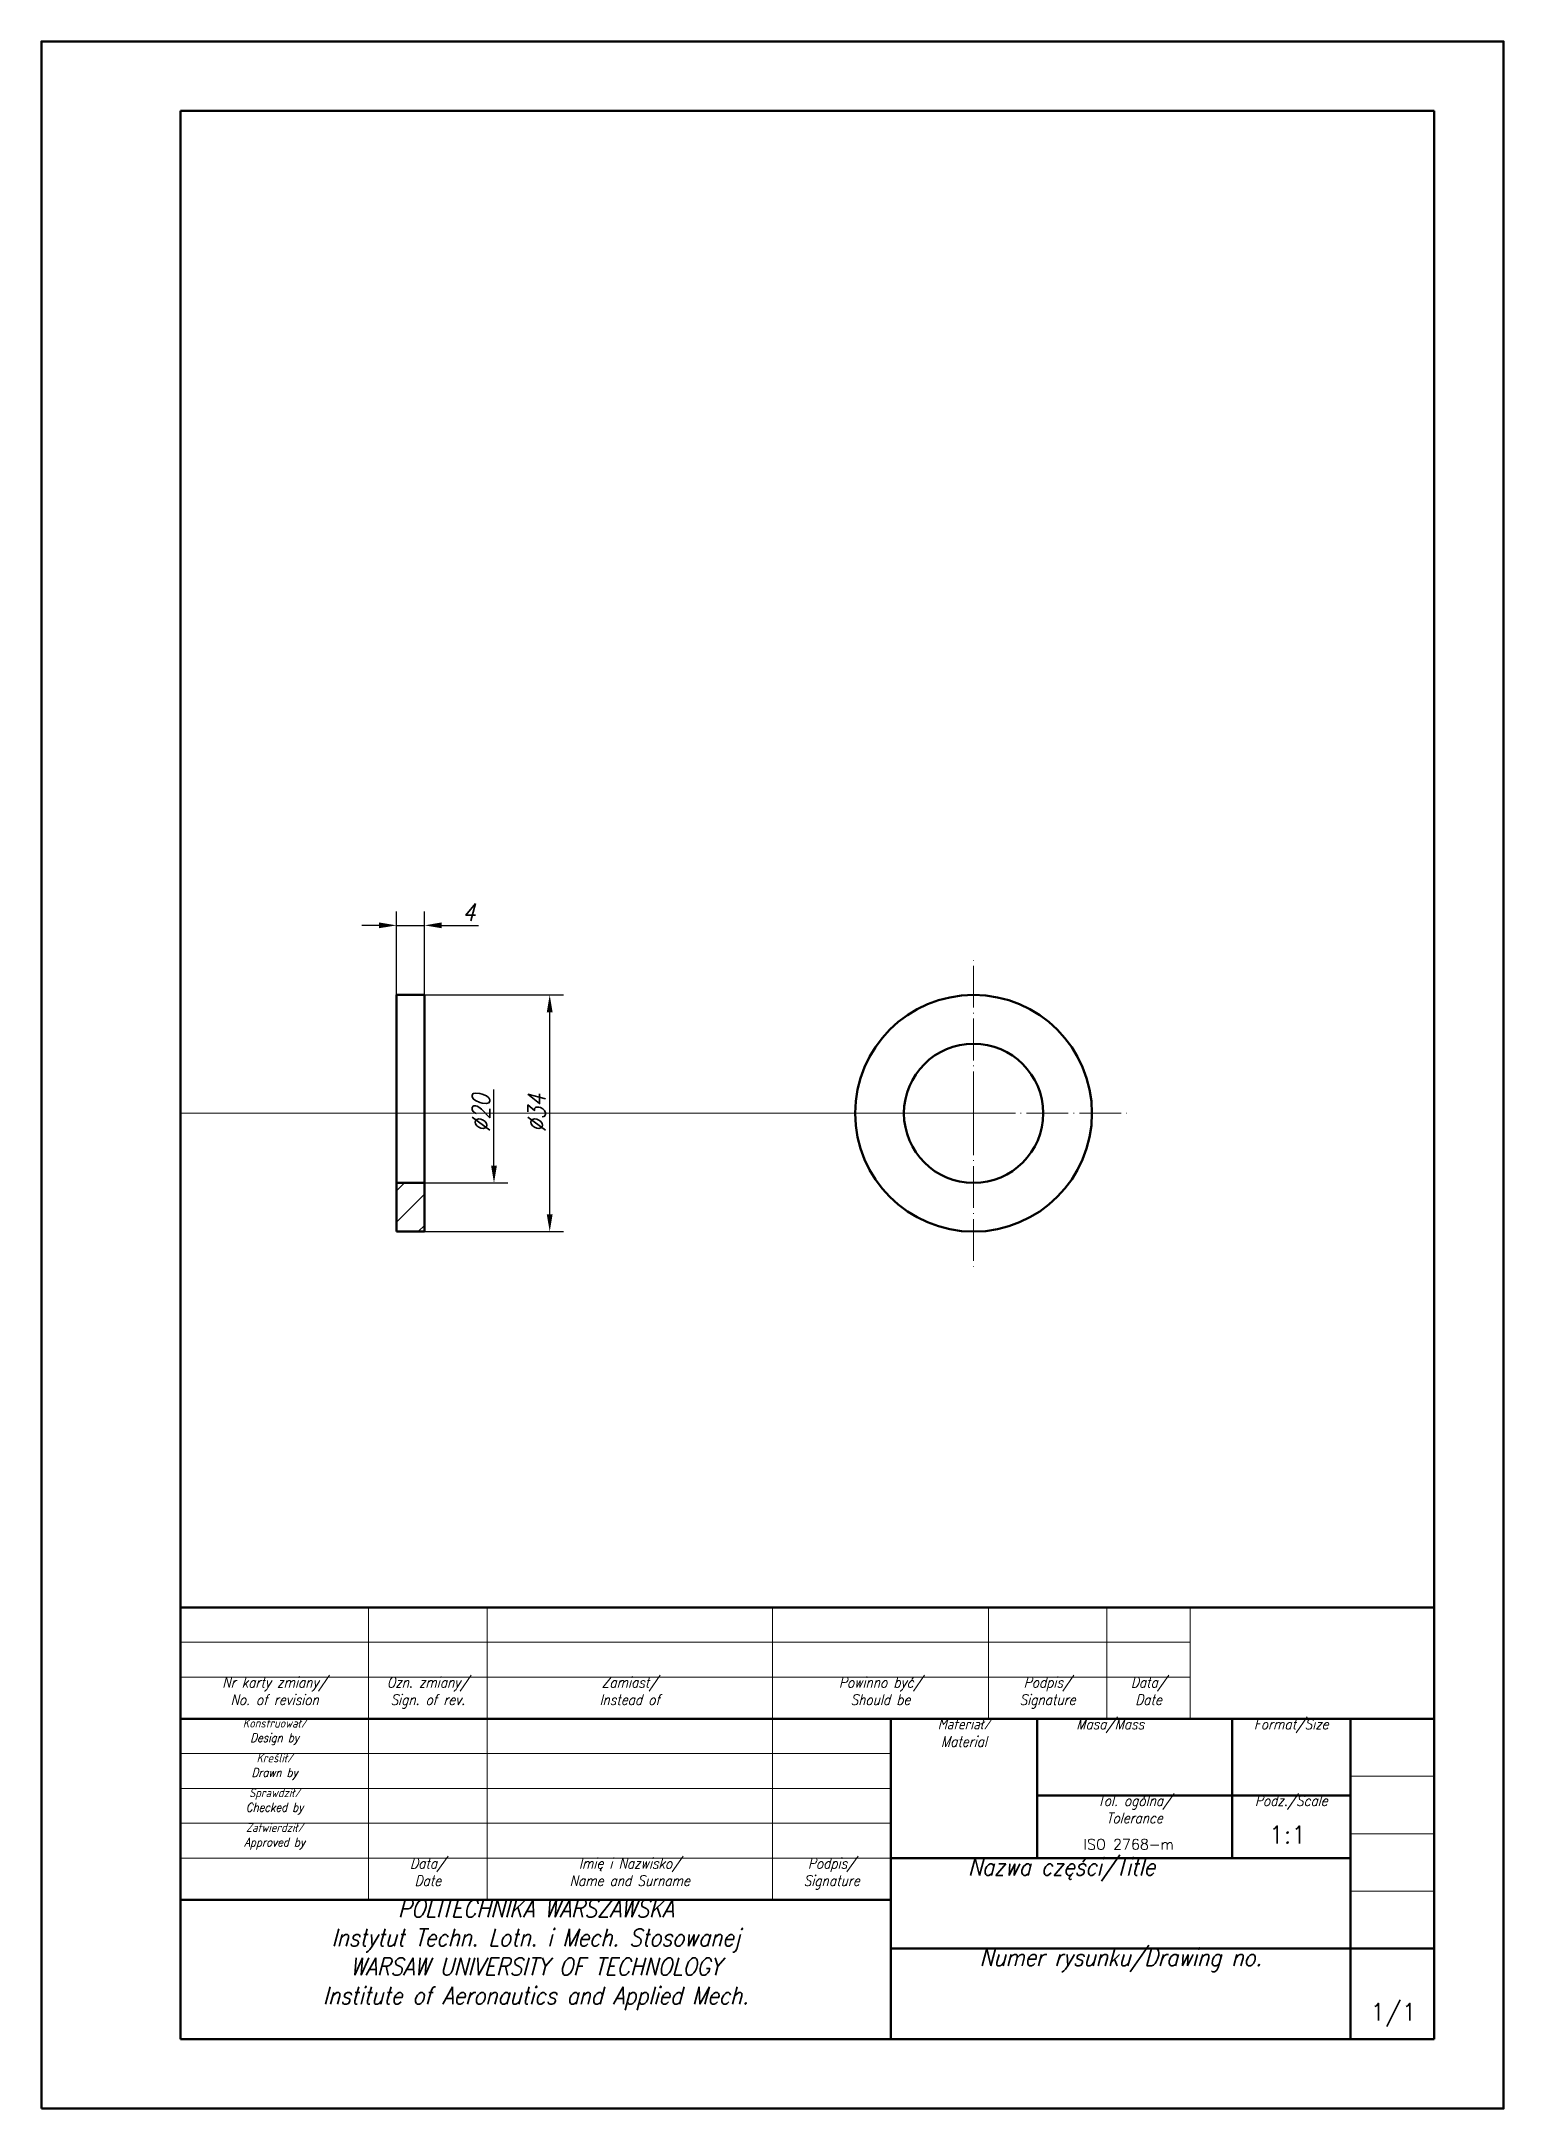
# Model space of a CAD drawing. Header units: millimetres. Extents: x 0 to 210, y 0 to 297.
import ezdxf
from ezdxf.enums import TextEntityAlignment as Align

# ---------------------------------------------------------------- set-up
doc = ezdxf.new("R2010")
doc.units = ezdxf.units.MM
doc.header["$LTSCALE"] = 0.5
doc.linetypes.add('ACAD_ISO04W050', pattern=[15, 12, -1.5, 0, -1.5])
doc.layers.get('0').update_dxf_attribs({"lineweight": 18})
for name, color, linetype, lineweight in [('1-DL. KRESKA KROPKA (CIENKA)', 1, 'ACAD_ISO04W050', 18), ('111-NAPISY', 111, 'Continuous', 18), ('140-KRESKOWANIE', 140, 'Continuous', 15), ('3-WYMIAR', 3, 'Continuous', 18), ('4-CIENKA CIĄGŁA', 4, 'Continuous', 18), ('41-GRUBA CIĄGŁA', 41, 'Continuous', 50)]:
    doc.layers.add(name, color=color, linetype=linetype, lineweight=lineweight)
doc.styles.get("Standard").update_dxf_attribs({"font": 'simplex.shx', "width": 0.85, "oblique": 15})
doc.dimstyles.new('RYS_TECHNICZNY', dxfattribs={"dimtxt": 2.5, "dimasz": 2.5, "dimexe": 2, "dimexo": 0, "dimtad": 1, "dimtxsty": 'Standard', "dimcen": -4, "dimadec": 0, "dimazin": 0, "dimtfac": 1, "dimtmove": 0, "dimatfit": 0, "dimfxl": 1, "dimarcsym": 0})

# ---------------------------------------------------------------- blocks, each defined once
blk = doc.blocks.new('A4_2016')
at = {"layer": '41-GRUBA CIĄGŁA'}
for p, q in [((200, 287), (20, 287)), ((20, 287), (20, 10)), ((200, 10), (200, 287)), ((20, 10), (200, 10))]:
    blk.add_line(p, q, dxfattribs=at)
blk.add_lwpolyline([(0, 0), (0, 297), (210, 297), (210, 0)], close=True, dxfattribs=at)
blk = doc.blocks.new('TAB_RYSUNKOWA_2016')
at = {"layer": '4-CIENKA CIĄGŁA'}
for p, q in [((-153, 20), (-153, 62)), ((-136, 20), (-136, 62)), ((-95, 20), (-95, 62)), ((-64, 46), (-64, 62)), ((-47, 46), (-47, 62)), ((-35, 46), (-35, 62)), ((-180, 57), (-35, 57)), ((-180, 52), (-35, 52)), ((-180, 41), (-78, 41)), ((-180, 36), (-78, 36)), ((-12, 37.75), (0, 37.75)), ((-180, 31), (-78, 31)), ((-12, 29.5), (0, 29.5)), ((-180, 26), (-78, 26)), ((-12, 21.25), (0, 21.25))]:
    blk.add_line(p, q, dxfattribs=at)
at = {"layer": '41-GRUBA CIĄGŁA'}
for p, q in [((-180, 62), (0, 62)), ((-180, 0), (-180, 62)), ((-180, 46), (0, 46)), ((-78, 0), (-78, 46)), ((-57, 26), (-57, 46)), ((-29, 26), (-29, 46)), ((-12, 26), (-12, 46)), ((-57, 35), (-12, 35)), ((-78, 26), (-12, 26)), ((-12, 26), (-12, 0)), ((-180, 20), (-78, 20)), ((-78, 13), (-12, 13)), ((-12, 13), (0, 13))]:
    blk.add_line(p, q, dxfattribs=at)
at = {"layer": '111-NAPISY', "attachment_point": 1}
for s, width, heights, insert, char_height in [('\\pxb0.33333,qc;Nr karty zmiany/\\P\\pb0.25;No. of revision', 27, [7.24], (-180, 52), 1.5), ('\\pxb0.33333,qc;Ozn. zmiany/\\P\\pb0.33333;Sign. of rev.', 17, [6], (-153, 52), 1.5), ('\\pxb0.33333,qc;Zamiast/\\PInstead of', 41, [6], (-136, 52), 1.5), ('\\pxb0.33333,qc;Powinno być/\\PShould be', 31, [6], (-95, 52), 1.5), ('\\pxb0.33333,qc;Podpis/\\PSignature', 17, [6], (-64, 52), 1.5), ('\\pxb0.33333,qc;Data/\\PDate', 12, [6], (-47, 52), 1.5), ('\\pxb0.25,qc;Konstruował/\\PDesign by', 27, [5], (-180, 46), 1.25), ('\\pxb0.332,qc;Materiał/\\PMaterial', 21, [6], (-78, 46), 1.5), ('\\pxb0.332,qc;Masa/Mass', 21, [2.51], (-57, 46), 1.5), ('\\pxb0.332,qc;Format/Size', 17, [2.51], (-29, 46), 1.5), ('\\pxb0.25333,qc;{\\H0.83333x;Kreślił/\\PDrawn by}', 27, [5], (-180, 41), 1.5), ('\\pxb0.25,qc;Sprawdził/\\PChecked by', 27, [5], (-180, 36), 1.25), ('\\pxb0.332,qc;Tol. ogólna/\\PTolerance', 28, [5.65], (-57, 35), 1.5), ('\\pxb0.332,qc;Podz./Scale', 17, [2.51], (-29, 35), 1.5), ('\\pxb0.25333,qc;Zatwierdził/\\PApproved by', 27, [5], (-180, 31), 1.25), ('\\pxb0.33333,qc;Data/\\PDate', 17, [6], (-153, 26), 1.5), ('\\pxb0.33333,qc;Imię i Nazwisko/\\PName and Surname', 41, [6], (-136, 26), 1.5), ('\\pxb0.33333,qc;Podpis/\\PSignature', 17, [6], (-95, 26), 1.5), ('\\pxb0.332,qc;Nazwa części/Title', 49, [3.53], (-78, 26), 2.5), ('\\pxb0.332,qc;POLITECHNIKA WARSZAWSKA\\PInstytut Techn. Lotn. i Mech. Stosowanej\\PWARSAW UNIVERSITY OF TECHNOLOGY\\PInstitute of Aeronautics and Applied Mech.', 102, [20], (-180, 20), 2.5), ('\\pxb0.332,qc;Numer rysunku/Drawing no.', 66, [3.53], (-78, 13), 2.5)]:
    blk.add_mtext_dynamic_manual_height_columns(s, width=width, gutter_width=7.5, heights=heights, dxfattribs=dict(at, insert=insert, char_height=char_height))
at = {"layer": '111-NAPISY'}
for tag, p, height in [('DATA', (-146.9, 42.66), 1.25), ('KONSTRUKTOR', (-134.7, 42.58), 1.25), ('DATA', (-147.12, 37.94), 1.25), ('KRESLIL', (-134.74, 37.66), 1.25), ('MASA', (-47.77, 38.03), 2.5), ('A', (-23.26, 38.03), 2.5), ('MAT', (-70.49, 33.85), 2.5), ('DATA', (-147.26, 32.91), 1.25), ('SPRAWDZIL', (-134.97, 32.53), 1.25), ('X:X', (-23.7, 28.11), 2.5), ('DATA', (-147.35, 28.11), 1.25), ('ZATWIERDZIL', (-134.78, 27.73), 1.25), ('TOLERANCJA', (-50.34, 27.22), 1.5), ('NR_RYSUNKU', (-57.61, 3.39), 2.5), ('X/X', (-9.13, 2.65), 2.5)]:
    blk.add_attdef(tag, p, '', height=height, dxfattribs=at)
blk.add_attdef('NAZWA_CZESCI', text='', height=2.5, dxfattribs=at).set_placement((-59.19, 18.76), align=Align.TOP_LEFT)
blk = doc.blocks.new('*D33')
at = {"layer": '3-WYMIAR', "color": 0, "lineweight": -2, "transparency": 16777216}
for p, q in [((65, 135.47), (65, 146.4)), ((55, 132.97), (67, 132.97))]:
    blk.add_line(p, q, dxfattribs=at)
at = {"layer": '3-WYMIAR', "color": 0, "transparency": 16777216}
blk.add_solid([(64.58, 135.47), (65.42, 135.47), (65, 132.97)], dxfattribs=at)
at = {"layer": 'Defpoints', "color": 0, "transparency": 16777216}
for p in [(55, 152.97), (65, 152.97), (55, 132.97)]:
    blk.add_point(p, dxfattribs=at)
at = {"layer": '3-WYMIAR', "color": 0, "transparency": 16777216, "insert": (63.13, 142.97), "char_height": 2.5, "attachment_point": 5, "rotation": 90}
blk.add_mtext('%%C20', dxfattribs=at)
blk = doc.blocks.new('*D34')
at = {"layer": '3-WYMIAR', "color": 0, "lineweight": -2, "transparency": 16777216}
for p, q in [((55, 159.97), (75, 159.97)), ((73, 128.47), (73, 157.47)), ((55, 125.97), (75, 125.97))]:
    blk.add_line(p, q, dxfattribs=at)
at = {"layer": '3-WYMIAR', "color": 0, "transparency": 16777216}
for points in [[(72.58, 157.47), (73.42, 157.47), (73, 159.97)], [(72.58, 128.47), (73.42, 128.47), (73, 125.97)]]:
    blk.add_solid(points, dxfattribs=at)
at = {"layer": 'Defpoints', "color": 0, "transparency": 16777216}
for p in [(55, 159.97), (73, 159.97), (55, 125.97)]:
    blk.add_point(p, dxfattribs=at)
at = {"layer": '3-WYMIAR', "color": 0, "transparency": 16777216, "insert": (71.13, 142.97), "char_height": 2.5, "attachment_point": 5, "rotation": 90}
blk.add_mtext('%%C34', dxfattribs=at)
blk = doc.blocks.new('*D35')
at = {"layer": '3-WYMIAR', "color": 0, "lineweight": -2, "transparency": 16777216}
for p, q in [((48.5, 169.97), (46, 169.97)), ((51, 159.97), (51, 171.97)), ((51, 169.97), (55, 169.97)), ((55, 159.97), (55, 171.97)), ((57.5, 169.97), (62.77, 169.97))]:
    blk.add_line(p, q, dxfattribs=at)
at = {"layer": '3-WYMIAR', "color": 0, "transparency": 16777216}
for points in [[(48.5, 170.39), (48.5, 169.56), (51, 169.97)], [(57.5, 170.39), (57.5, 169.56), (55, 169.97)]]:
    blk.add_solid(points, dxfattribs=at)
at = {"layer": 'Defpoints', "color": 0, "transparency": 16777216}
for p in [(55, 169.97), (51, 159.97), (55, 159.97)]:
    blk.add_point(p, dxfattribs=at)
at = {"layer": '3-WYMIAR', "color": 0, "transparency": 16777216, "insert": (61.38, 171.85), "char_height": 2.5, "attachment_point": 5}
blk.add_mtext('4', dxfattribs=at)

msp = doc.modelspace()

# ---------------------------------------------------------------- hatches: boundary and pattern name
at = {"layer": '140-KRESKOWANIE'}
h = msp.add_hatch(dxfattribs=at)
h.set_pattern_fill('ANSI31', color=256)
h.paths.add_polyline_path([(55.001, 132.973), (51.001, 132.973), (51.001, 125.973), (54.001, 125.973), (55.001, 125.973)])

# ---------------------------------------------------------------- linework, layer by layer
for p, q in [((55.001, 159.973), (65.001, 159.973)), ((65.001, 159.973), (73.001, 159.973)), ((19.996, 71.973), (19.996, 142.973)), ((19.996, 142.973), (51.001, 142.973)), ((51.001, 142.973), (46.001, 142.973)), ((46.001, 142.973), (60.001, 142.973)), ((51.001, 142.973), (133.873, 142.973))]:
    msp.add_line(p, q)
at = {"layer": '1-DL. KRESKA KROPKA (CIENKA)'}
for p, q in [((133.873, 142.973), (133.873, 164.973)), ((46.001, 142.973), (60.001, 142.973)), ((133.873, 142.973), (111.873, 142.973)), ((133.873, 142.973), (133.873, 120.973)), ((133.873, 142.973), (155.873, 142.973))]:
    msp.add_line(p, q, dxfattribs=at)
at = {"layer": '3-WYMIAR'}
msp.add_line((51.001, 159.973), (51.001, 169.973), dxfattribs=at)
at = {"layer": '41-GRUBA CIĄGŁA'}
for p, q in [((51.001, 142.973), (51.001, 159.973)), ((51.001, 159.973), (54.001, 159.973)), ((54.001, 159.973), (55.001, 159.973)), ((55.001, 159.973), (55.001, 125.973)), ((51.001, 125.973), (51.001, 142.973)), ((51.001, 142.973), (51.001, 132.973)), ((51.001, 132.973), (55.001, 132.973)), ((54.001, 125.973), (51.001, 125.973)), ((54.001, 125.973), (55.001, 125.973))]:
    msp.add_line(p, q, dxfattribs=at)
for radius in [17, 10]:
    msp.add_circle((133.873, 142.973), radius, dxfattribs=at)

# ---------------------------------------------------------------- block references
msp.add_blockref('A4_2016', (-0.004, -0.027))
msp.add_blockref('TAB_RYSUNKOWA_2016', (199.996, 9.973)).add_auto_attribs({'X:X': '1:1', 'TOLERANCJA': 'ISO 2768-m', 'X/X': '1/1'})

# ---------------------------------------------------------------- dimensions: what is measured, and where the dimension line sits
at = {"layer": '3-WYMIAR'}
dim = msp.add_linear_dim(base=(55.001, 169.973), p1=(51.001, 159.973), p2=(55.001, 159.973), dimstyle='RYS_TECHNICZNY', dxfattribs=at)
dim.commit()
dim.dimension.update_dxf_attribs({"geometry": '*D35', "text_midpoint": (61.385, 171.848)})
for base, p1, p2, override, picture, middle in [((73.001, 159.973), (55.001, 125.973), (55.001, 159.973), {"dimpost": '%%C<>'}, '*D34', (71.126, 142.973)), ((65.001, 152.973), (55.001, 132.973), (55.001, 152.973), {"dimpost": '%%C<>', "dimse2": 1, "dimsd2": 1}, '*D33', (63.126, 142.973))]:
    dim = msp.add_linear_dim(base=base, p1=p1, p2=p2, angle=90, dimstyle='RYS_TECHNICZNY', override=override, dxfattribs=at)
    dim.commit()
    dim.dimension.update_dxf_attribs({"geometry": picture, "text_midpoint": middle})

doc.saveas('drawing.dxf')
